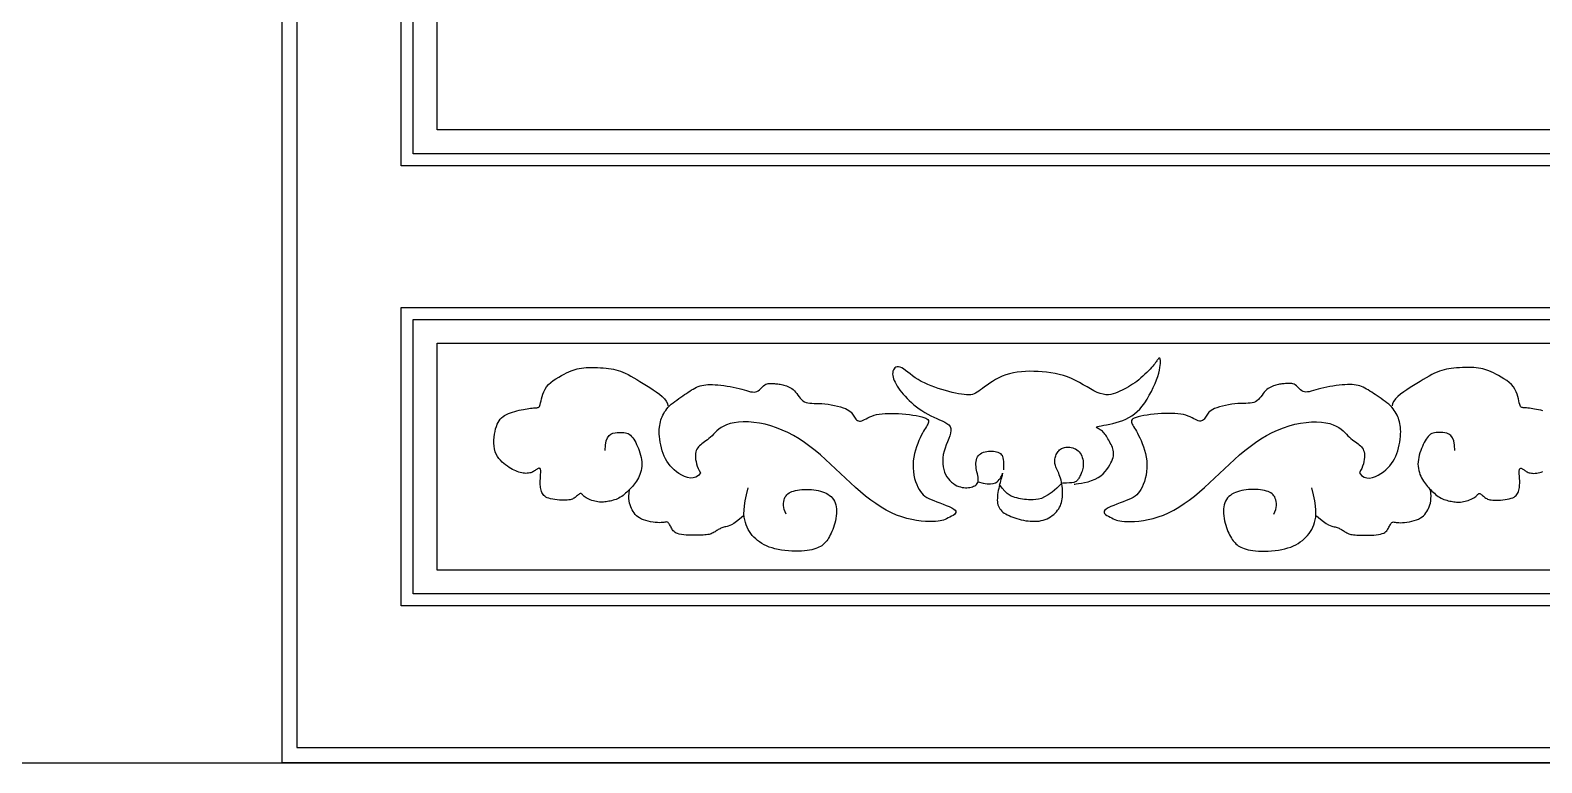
# Model space of a CAD drawing. Extents: x -66030 to 95157, y -13132 to 45879.
# Drawn here: x -29261.9 to -28872, y 31868.9 to 32057.9 of the extents above; entities that cross this region are included whole.
import ezdxf

# ---------------------------------------------------------------- set-up
doc = ezdxf.new("R2010")
doc.units = 0
doc.header["$LTSCALE"] = 100
doc.header["$MEASUREMENT"] = 0
for name, color, linetype in [('3', 11, 'CONTINUOUS'), ('4', 121, 'CONTINUOUS'), ('7', 105, 'CONTINUOUS')]:
    doc.layers.add(name, color=color, linetype=linetype)

msp = doc.modelspace()

# ---------------------------------------------------------------- linework, layer by layer
at = {"layer": '3', "color": 2}
msp.add_line((-66009.4, 31868.93), (90872.97, 31868.93), dxfattribs=at)
at = {"layer": '3'}
msp.add_lwpolyline([(-29193.18, 32696.5), (-29193.18, 31872.83), (-28815.88, 31872.83), (-28815.88, 32708.77)], dxfattribs=at)
for points in [[(-29163.15, 32026.06), (-29163.15, 32497.3), (-28845.91, 32497.3), (-28845.91, 32026.06)], [(-29163.15, 31912.48), (-29163.15, 31983.32), (-28845.91, 31983.32), (-28845.91, 31912.48)]]:
    msp.add_lwpolyline(points, close=True, dxfattribs=at)
at = {"layer": '4'}
msp.add_lwpolyline([(-29197.03, 32697.8), (-29197.03, 31868.98), (-28812.03, 31868.98), (-28812.03, 32707.59)], dxfattribs=at)
for points in [[(-29166.23, 32022.98), (-29166.23, 32500.38), (-28842.83, 32500.38), (-28842.83, 32022.98)], [(-29166.23, 31909.4), (-29166.23, 31986.4), (-28842.83, 31986.4), (-28842.83, 31909.4)]]:
    msp.add_lwpolyline(points, close=True, dxfattribs=at)
at = {"layer": '7'}
for points in [[(-29156.99, 32032.22), (-29156.99, 32491.14), (-28852.07, 32491.14), (-28852.07, 32032.22)], [(-29156.99, 31918.64), (-29156.99, 31977.16), (-28852.07, 31977.16), (-28852.07, 31918.64)]]:
    msp.add_lwpolyline(points, close=True, dxfattribs=at)
for points in [[(-29113.62, 31949.47), (-29113.54, 31950.9), (-29113.33, 31952), (-29113.01, 31952.81), (-29112.6, 31953.38), (-29112.12, 31953.74), (-29111.61, 31953.96), (-29111.08, 31954.08), (-29110.56, 31954.13), (-29110.08, 31954.17), (-29109.62, 31954.19), (-29109.19, 31954.19), (-29108.79, 31954.16), (-29108.41, 31954.1), (-29108.05, 31954), (-29107.72, 31953.86), (-29107.39, 31953.68), (-29107.09, 31953.44), (-29106.8, 31953.15), (-29106.51, 31952.81), (-29106.25, 31952.43), (-29105.99, 31952.02), (-29105.74, 31951.56), (-29105.5, 31951.08), (-29105.27, 31950.57), (-29105.05, 31950.03), (-29104.83, 31949.47), (-29104.64, 31948.9), (-29104.47, 31948.31), (-29104.33, 31947.73), (-29104.22, 31947.14), (-29104.15, 31946.55), (-29104.13, 31945.98), (-29104.15, 31945.42), (-29104.22, 31944.87), (-29104.33, 31944.34), (-29104.47, 31943.83), (-29104.65, 31943.34), (-29104.84, 31942.88), (-29105.06, 31942.43), (-29105.29, 31942.01), (-29105.53, 31941.62), (-29105.77, 31941.25), (-29106.03, 31940.9), (-29106.3, 31940.57), (-29106.57, 31940.25), (-29106.85, 31939.94), (-29107.14, 31939.64), (-29107.43, 31939.34), (-29107.74, 31939.04), (-29108.04, 31938.75), (-29108.36, 31938.46), (-29108.69, 31938.18), (-29109.02, 31937.92), (-29109.36, 31937.67), (-29109.71, 31937.44), (-29110.07, 31937.23), (-29110.44, 31937.06), (-29110.81, 31936.9), (-29111.19, 31936.77), (-29111.57, 31936.65), (-29111.95, 31936.56), (-29112.32, 31936.47), (-29112.69, 31936.4), (-29113.05, 31936.34), (-29113.4, 31936.29), (-29113.75, 31936.25), (-29114.09, 31936.21), (-29114.43, 31936.2), (-29114.77, 31936.19), (-29115.12, 31936.21), (-29115.48, 31936.25), (-29115.86, 31936.31), (-29116.25, 31936.39), (-29116.65, 31936.49), (-29117.06, 31936.62), (-29117.45, 31936.76), (-29117.83, 31936.92), (-29118.18, 31937.08), (-29118.5, 31937.26), (-29118.78, 31937.44), (-29119.02, 31937.63), (-29119.21, 31937.81), (-29119.37, 31937.98), (-29119.5, 31938.14), (-29119.62, 31938.26), (-29119.73, 31938.36), (-29119.84, 31938.42), (-29119.96, 31938.43), (-29120.1, 31938.39), (-29120.25, 31938.31), (-29120.42, 31938.19), (-29120.6, 31938.04), (-29120.79, 31937.88), (-29120.99, 31937.7), (-29121.19, 31937.53), (-29121.4, 31937.37), (-29121.62, 31937.22), (-29121.85, 31937.09), (-29122.09, 31936.98), (-29122.36, 31936.88), (-29122.66, 31936.81), (-29123.01, 31936.75), (-29123.39, 31936.71), (-29123.83, 31936.68), (-29124.33, 31936.68), (-29124.87, 31936.69), (-29125.44, 31936.72), (-29126.03, 31936.77), (-29126.61, 31936.85), (-29127.16, 31936.94), (-29127.69, 31937.05), (-29128.16, 31937.18), (-29128.57, 31937.33), (-29128.92, 31937.5), (-29129.21, 31937.7), (-29129.45, 31937.91), (-29129.65, 31938.15), (-29129.82, 31938.4), (-29129.95, 31938.67), (-29130.06, 31938.96), (-29130.15, 31939.27), (-29130.22, 31939.59), (-29130.28, 31939.93), (-29130.33, 31940.28), (-29130.35, 31940.65), (-29130.37, 31941.02), (-29130.37, 31941.41), (-29130.36, 31941.8), (-29130.34, 31942.21), (-29130.32, 31942.6), (-29130.29, 31943), (-29130.27, 31943.37), (-29130.25, 31943.72), (-29130.25, 31944.03), (-29130.26, 31944.31), (-29130.29, 31944.54), (-29130.34, 31944.71), (-29130.42, 31944.83), (-29130.52, 31944.9), (-29130.63, 31944.93), (-29130.76, 31944.92), (-29130.9, 31944.88), (-29131.04, 31944.81), (-29131.2, 31944.73), (-29131.36, 31944.62), (-29131.52, 31944.5), (-29131.7, 31944.37), (-29131.88, 31944.24), (-29132.08, 31944.11), (-29132.3, 31943.98), (-29132.53, 31943.87), (-29132.79, 31943.78), (-29133.08, 31943.7), (-29133.38, 31943.65), (-29133.7, 31943.62), (-29134.05, 31943.61), (-29134.4, 31943.63), (-29134.77, 31943.66), (-29135.14, 31943.73), (-29135.53, 31943.81), (-29135.91, 31943.93), (-29136.3, 31944.06), (-29136.7, 31944.23), (-29137.11, 31944.42), (-29137.52, 31944.63), (-29137.94, 31944.88), (-29138.38, 31945.15), (-29138.83, 31945.45), (-29139.29, 31945.77), (-29139.75, 31946.13), (-29140.21, 31946.53), (-29140.65, 31946.97), (-29141.05, 31947.45), (-29141.42, 31947.98), (-29141.73, 31948.56), (-29141.98, 31949.2), (-29142.16, 31949.9), (-29142.27, 31950.64), (-29142.31, 31951.41), (-29142.31, 31952.19), (-29142.25, 31952.96), (-29142.16, 31953.72), (-29142.03, 31954.45), (-29141.87, 31955.12), (-29141.68, 31955.72), (-29141.48, 31956.27), (-29141.24, 31956.76), (-29140.98, 31957.19), (-29140.68, 31957.58), (-29140.35, 31957.93), (-29139.97, 31958.25), (-29139.55, 31958.53), (-29139.09, 31958.79), (-29138.59, 31959.02), (-29138.06, 31959.23), (-29137.51, 31959.43), (-29136.94, 31959.6), (-29136.37, 31959.75), (-29135.81, 31959.89), (-29135.26, 31960.01), (-29134.73, 31960.12), (-29134.22, 31960.21), (-29133.74, 31960.29), (-29133.29, 31960.36), (-29132.87, 31960.41), (-29132.48, 31960.45), (-29132.12, 31960.48), (-29131.81, 31960.5), (-29131.53, 31960.51), (-29131.28, 31960.53), (-29131.07, 31960.56), (-29130.89, 31960.62), (-29130.73, 31960.72), (-29130.59, 31960.88), (-29130.47, 31961.1), (-29130.36, 31961.41), (-29130.27, 31961.81), (-29130.17, 31962.29), (-29130.05, 31962.84), (-29129.9, 31963.43), (-29129.71, 31964.05), (-29129.46, 31964.68), (-29129.14, 31965.31), (-29128.73, 31965.93), (-29128.23, 31966.51), (-29127.65, 31967.05), (-29127, 31967.56), (-29126.32, 31968.03), (-29125.61, 31968.46), (-29124.91, 31968.85), (-29124.22, 31969.21), (-29123.57, 31969.53), (-29122.97, 31969.81), (-29122.41, 31970.05), (-29121.88, 31970.26), (-29121.37, 31970.43), (-29120.85, 31970.58), (-29120.32, 31970.7), (-29119.76, 31970.79), (-29119.16, 31970.86), (-29118.51, 31970.9), (-29117.81, 31970.93), (-29117.08, 31970.94), (-29116.34, 31970.93), (-29115.58, 31970.9), (-29114.83, 31970.86), (-29114.1, 31970.81), (-29113.39, 31970.74), (-29112.73, 31970.67), (-29112.1, 31970.57), (-29111.49, 31970.46), (-29110.89, 31970.32), (-29110.3, 31970.15), (-29109.69, 31969.95), (-29109.07, 31969.7), (-29108.42, 31969.42), (-29107.73, 31969.08), (-29107.01, 31968.7), (-29106.25, 31968.27), (-29105.47, 31967.82), (-29104.66, 31967.33), (-29103.84, 31966.82), (-29102.99, 31966.28), (-29102.14, 31965.74), (-29101.28, 31965.18), (-29100.43, 31964.61), (-29099.64, 31964.03), (-29098.93, 31963.45), (-29098.33, 31962.86), (-29097.86, 31962.26), (-29097.56, 31961.67), (-29097.45, 31961.07)], [(-28992.64, 31940.84), (-28992.5, 31940.85), (-28992.11, 31940.89), (-28991.52, 31940.97), (-28990.77, 31941.08), (-28989.93, 31941.24), (-28989.02, 31941.46), (-28988.12, 31941.74), (-28987.25, 31942.09), (-28986.47, 31942.51), (-28985.78, 31942.99), (-28985.17, 31943.51), (-28984.63, 31944.07), (-28984.17, 31944.64), (-28983.77, 31945.21), (-28983.43, 31945.77), (-28983.15, 31946.3), (-28982.92, 31946.79), (-28982.74, 31947.25), (-28982.6, 31947.67), (-28982.51, 31948.07), (-28982.46, 31948.46), (-28982.45, 31948.83), (-28982.48, 31949.2), (-28982.55, 31949.56), (-28982.65, 31949.94), (-28982.78, 31950.31), (-28982.94, 31950.69), (-28983.11, 31951.07), (-28983.31, 31951.44), (-28983.51, 31951.81), (-28983.71, 31952.17), (-28983.91, 31952.52), (-28984.11, 31952.85), (-28984.3, 31953.17), (-28984.5, 31953.47), (-28984.7, 31953.76), (-28984.9, 31954.02), (-28985.12, 31954.26), (-28985.36, 31954.49), (-28985.62, 31954.68), (-28985.9, 31954.86), (-28986.18, 31955.01), (-28986.44, 31955.14), (-28986.65, 31955.26), (-28986.78, 31955.37), (-28986.83, 31955.47), (-28986.75, 31955.57), (-28986.53, 31955.67), (-28986.15, 31955.77), (-28985.63, 31955.88), (-28984.99, 31956), (-28984.26, 31956.14), (-28983.46, 31956.3), (-28982.62, 31956.49), (-28981.76, 31956.71), (-28980.91, 31956.96), (-28980.09, 31957.25), (-28979.29, 31957.59), (-28978.53, 31957.98), (-28977.79, 31958.43), (-28977.08, 31958.95), (-28976.39, 31959.54), (-28975.72, 31960.21), (-28975.07, 31960.98), (-28974.44, 31961.83), (-28973.83, 31962.76), (-28973.25, 31963.74), (-28972.72, 31964.75), (-28972.22, 31965.77), (-28971.78, 31966.77), (-28971.4, 31967.73), (-28971.08, 31968.64), (-28970.83, 31969.47), (-28970.64, 31970.21), (-28970.51, 31970.88), (-28970.43, 31971.46), (-28970.39, 31971.96), (-28970.38, 31972.39), (-28970.4, 31972.73), (-28970.43, 31973), (-28970.48, 31973.19), (-28970.54, 31973.31), (-28970.61, 31973.37), (-28970.69, 31973.37), (-28970.77, 31973.32), (-28970.87, 31973.23), (-28970.97, 31973.11), (-28971.08, 31972.96), (-28971.2, 31972.8), (-28971.33, 31972.61), (-28971.48, 31972.4), (-28971.65, 31972.17), (-28971.85, 31971.9), (-28972.08, 31971.61), (-28972.36, 31971.28), (-28972.67, 31970.92), (-28973.04, 31970.51), (-28973.45, 31970.08), (-28973.9, 31969.63), (-28974.37, 31969.16), (-28974.88, 31968.69), (-28975.4, 31968.23), (-28975.93, 31967.78), (-28976.47, 31967.35), (-28977.01, 31966.95), (-28977.55, 31966.58), (-28978.1, 31966.24), (-28978.64, 31965.92), (-28979.19, 31965.62), (-28979.73, 31965.34), (-28980.28, 31965.07), (-28980.84, 31964.81), (-28981.39, 31964.56), (-28981.96, 31964.33), (-28982.54, 31964.14), (-28983.15, 31963.99), (-28983.78, 31963.91), (-28984.44, 31963.91), (-28985.14, 31964), (-28985.89, 31964.2), (-28986.68, 31964.51), (-28987.52, 31964.92), (-28988.4, 31965.41), (-28989.32, 31965.94), (-28990.27, 31966.49), (-28991.25, 31967.05), (-28992.26, 31967.58), (-28993.29, 31968.07), (-28994.34, 31968.49), (-28995.4, 31968.85), (-28996.48, 31969.14), (-28997.56, 31969.38), (-28998.65, 31969.57), (-28999.75, 31969.71), (-29000.85, 31969.82), (-29001.95, 31969.89), (-29003.04, 31969.93), (-29004.13, 31969.94), (-29005.2, 31969.91), (-29006.26, 31969.84), (-29007.3, 31969.72), (-29008.31, 31969.54), (-29009.3, 31969.31), (-29010.26, 31969.02), (-29011.18, 31968.66), (-29012.06, 31968.25), (-29012.9, 31967.8), (-29013.69, 31967.33), (-29014.43, 31966.84), (-29015.11, 31966.37), (-29015.74, 31965.91), (-29016.3, 31965.49), (-29016.79, 31965.12), (-29017.24, 31964.79), (-29017.65, 31964.52), (-29018.05, 31964.29), (-29018.45, 31964.11), (-29018.86, 31963.98), (-29019.32, 31963.9), (-29019.83, 31963.86), (-29020.4, 31963.87), (-29021.04, 31963.92), (-29021.74, 31964.01), (-29022.49, 31964.14), (-29023.28, 31964.3), (-29024.11, 31964.5), (-29024.98, 31964.72), (-29025.86, 31964.96), (-29026.77, 31965.23), (-29027.68, 31965.52), (-29028.6, 31965.83), (-29029.5, 31966.17), (-29030.39, 31966.54), (-29031.26, 31966.93), (-29032.09, 31967.35), (-29032.89, 31967.81), (-29033.63, 31968.29), (-29034.33, 31968.78), (-29034.97, 31969.28), (-29035.58, 31969.74), (-29036.14, 31970.17), (-29036.65, 31970.54), (-29037.12, 31970.83), (-29037.56, 31971.03), (-29037.95, 31971.12), (-29038.3, 31971.1), (-29038.61, 31971), (-29038.88, 31970.82), (-29039.09, 31970.58), (-29039.26, 31970.28), (-29039.39, 31969.95), (-29039.45, 31969.59), (-29039.47, 31969.21), (-29039.44, 31968.82), (-29039.35, 31968.41), (-29039.22, 31967.99), (-29039.05, 31967.55), (-29038.83, 31967.1), (-29038.57, 31966.63), (-29038.28, 31966.14), (-29037.95, 31965.63), (-29037.58, 31965.11), (-29037.18, 31964.58), (-29036.74, 31964.04), (-29036.26, 31963.49), (-29035.74, 31962.94), (-29035.19, 31962.39), (-29034.6, 31961.85), (-29033.96, 31961.31), (-29033.3, 31960.79), (-29032.6, 31960.28), (-29031.89, 31959.79), (-29031.15, 31959.32), (-29030.39, 31958.88), (-29029.63, 31958.47), (-29028.86, 31958.1), (-29028.1, 31957.76), (-29027.35, 31957.44), (-29026.65, 31957.14), (-29026.01, 31956.83), (-29025.44, 31956.49), (-29024.99, 31956.12), (-29024.65, 31955.7), (-29024.46, 31955.21), (-29024.42, 31954.65), (-29024.52, 31954.01), (-29024.72, 31953.31), (-29024.99, 31952.57), (-29025.31, 31951.78), (-29025.63, 31950.97), (-29025.94, 31950.14), (-29026.2, 31949.3), (-29026.39, 31948.46), (-29026.51, 31947.63), (-29026.55, 31946.83), (-29026.52, 31946.04), (-29026.43, 31945.28), (-29026.27, 31944.57), (-29026.06, 31943.89), (-29025.79, 31943.27), (-29025.46, 31942.7), (-29025.09, 31942.18), (-29024.69, 31941.73), (-29024.25, 31941.32), (-29023.8, 31940.97), (-29023.34, 31940.67), (-29022.87, 31940.43), (-29022.41, 31940.23), (-29021.96, 31940.09), (-29021.53, 31939.98), (-29021.11, 31939.92), (-29020.7, 31939.9), (-29020.31, 31939.91), (-29019.93, 31939.94), (-29019.57, 31940), (-29019.22, 31940.08), (-29018.89, 31940.17), (-29018.57, 31940.28), (-29018.28, 31940.42), (-29018.02, 31940.57), (-29017.8, 31940.76), (-29017.62, 31940.98), (-29017.48, 31941.23), (-29017.4, 31941.52), (-29017.37, 31941.86), (-29017.38, 31942.23), (-29017.44, 31942.63), (-29017.52, 31943.05), (-29017.61, 31943.5), (-29017.71, 31943.96), (-29017.81, 31944.43), (-29017.89, 31944.9), (-29017.95, 31945.36), (-29017.98, 31945.82), (-29017.98, 31946.27), (-29017.94, 31946.7), (-29017.86, 31947.11), (-29017.74, 31947.49), (-29017.57, 31947.84), (-29017.36, 31948.16), (-29017.09, 31948.44), (-29016.78, 31948.68), (-29016.42, 31948.88), (-29016.04, 31949.05), (-29015.63, 31949.18), (-29015.2, 31949.28), (-29014.76, 31949.34), (-29014.32, 31949.37), (-29013.88, 31949.37), (-29013.45, 31949.34), (-29013.04, 31949.27), (-29012.65, 31949.18), (-29012.29, 31949.05), (-29011.96, 31948.9), (-29011.68, 31948.71), (-29011.44, 31948.5), (-29011.25, 31948.26), (-29011.11, 31947.97), (-29011.01, 31947.62), (-29010.94, 31947.2), (-29010.9, 31946.69), (-29010.88, 31946.08), (-29010.87, 31945.35), (-29010.87, 31944.48)], [(-28871.69, 31959.75), (-28872.26, 31959.89), (-28872.81, 31960.01), (-28873.34, 31960.12), (-28873.84, 31960.21), (-28874.32, 31960.29), (-28874.78, 31960.36), (-28875.2, 31960.41), (-28875.59, 31960.45), (-28875.94, 31960.48), (-28876.26, 31960.5), (-28876.54, 31960.51), (-28876.79, 31960.53), (-28877, 31960.56), (-28877.18, 31960.62), (-28877.34, 31960.72), (-28877.48, 31960.88), (-28877.6, 31961.1), (-28877.7, 31961.41), (-28877.8, 31961.81), (-28877.9, 31962.29), (-28878.02, 31962.84), (-28878.16, 31963.43), (-28878.36, 31964.05), (-28878.61, 31964.68), (-28878.93, 31965.31), (-28879.34, 31965.93), (-28879.84, 31966.51), (-28880.42, 31967.05), (-28881.06, 31967.56), (-28881.75, 31968.03), (-28882.45, 31968.46), (-28883.16, 31968.85), (-28883.85, 31969.21), (-28884.5, 31969.53), (-28885.1, 31969.81), (-28885.66, 31970.05), (-28886.19, 31970.26), (-28886.7, 31970.43), (-28887.22, 31970.58), (-28887.75, 31970.7), (-28888.3, 31970.79), (-28888.9, 31970.86), (-28889.56, 31970.9), (-28890.25, 31970.93), (-28890.98, 31970.94), (-28891.73, 31970.93), (-28892.49, 31970.9), (-28893.24, 31970.86), (-28893.97, 31970.81), (-28894.67, 31970.74), (-28895.34, 31970.67), (-28895.97, 31970.57), (-28896.58, 31970.46), (-28897.17, 31970.32), (-28897.77, 31970.15), (-28898.37, 31969.95), (-28899, 31969.7), (-28899.65, 31969.42), (-28900.34, 31969.08), (-28901.06, 31968.7), (-28901.81, 31968.27), (-28902.6, 31967.82), (-28903.4, 31967.33), (-28904.23, 31966.82), (-28905.07, 31966.28), (-28905.93, 31965.74), (-28906.79, 31965.18), (-28907.63, 31964.61), (-28908.42, 31964.03), (-28909.14, 31963.45), (-28909.74, 31962.86), (-28910.21, 31962.26), (-28910.51, 31961.67), (-28910.62, 31961.07)], [(-29089.02, 31943.78), (-29089.58, 31943.07), (-29090.21, 31942.62), (-29090.9, 31942.41), (-29091.64, 31942.39), (-29092.39, 31942.53), (-29093.14, 31942.8), (-29093.88, 31943.16), (-29094.58, 31943.59), (-29095.23, 31944.04), (-29095.83, 31944.52), (-29096.37, 31945.03), (-29096.87, 31945.56), (-29097.31, 31946.13), (-29097.72, 31946.73), (-29098.08, 31947.36), (-29098.4, 31948.02), (-29098.68, 31948.72), (-29098.92, 31949.45), (-29099.12, 31950.19), (-29099.29, 31950.93), (-29099.43, 31951.67), (-29099.53, 31952.39), (-29099.61, 31953.09), (-29099.65, 31953.75), (-29099.66, 31954.37), (-29099.65, 31954.95), (-29099.61, 31955.49), (-29099.55, 31955.99), (-29099.46, 31956.48), (-29099.36, 31956.94), (-29099.23, 31957.38), (-29099.08, 31957.81), (-29098.91, 31958.23), (-29098.73, 31958.65), (-29098.52, 31959.06), (-29098.28, 31959.46), (-29098.01, 31959.86), (-29097.71, 31960.26), (-29097.37, 31960.65), (-29096.99, 31961.03), (-29096.57, 31961.42), (-29096.12, 31961.79), (-29095.64, 31962.17), (-29095.14, 31962.53), (-29094.63, 31962.89), (-29094.12, 31963.24), (-29093.61, 31963.58), (-29093.12, 31963.92), (-29092.65, 31964.24), (-29092.19, 31964.55), (-29091.75, 31964.84), (-29091.31, 31965.12), (-29090.88, 31965.37), (-29090.46, 31965.61), (-29090.03, 31965.82), (-29089.59, 31966), (-29089.14, 31966.16), (-29088.68, 31966.29), (-29088.19, 31966.39), (-29087.68, 31966.46), (-29087.14, 31966.51), (-29086.56, 31966.53), (-29085.93, 31966.52), (-29085.26, 31966.49), (-29084.54, 31966.44), (-29083.78, 31966.36), (-29082.99, 31966.26), (-29082.18, 31966.14), (-29081.37, 31966.01), (-29080.58, 31965.85), (-29079.81, 31965.69), (-29079.07, 31965.51), (-29078.39, 31965.32), (-29077.75, 31965.13), (-29077.15, 31964.96), (-29076.61, 31964.8), (-29076.1, 31964.68), (-29075.63, 31964.61), (-29075.21, 31964.59), (-29074.82, 31964.64), (-29074.47, 31964.76), (-29074.14, 31964.94), (-29073.84, 31965.17), (-29073.56, 31965.43), (-29073.29, 31965.7), (-29073.02, 31965.96), (-29072.75, 31966.21), (-29072.47, 31966.42), (-29072.18, 31966.58), (-29071.87, 31966.69), (-29071.56, 31966.76), (-29071.24, 31966.8), (-29070.92, 31966.82), (-29070.6, 31966.81), (-29070.28, 31966.79), (-29069.96, 31966.76), (-29069.65, 31966.73), (-29069.35, 31966.7), (-29069.04, 31966.67), (-29068.74, 31966.63), (-29068.44, 31966.58), (-29068.13, 31966.53), (-29067.82, 31966.46), (-29067.49, 31966.38), (-29067.16, 31966.29), (-29066.82, 31966.18), (-29066.48, 31966.04), (-29066.13, 31965.88), (-29065.79, 31965.69), (-29065.45, 31965.47), (-29065.12, 31965.21), (-29064.8, 31964.9), (-29064.49, 31964.55), (-29064.19, 31964.18), (-29063.89, 31963.78), (-29063.59, 31963.38), (-29063.28, 31963), (-29062.95, 31962.65), (-29062.6, 31962.34), (-29062.22, 31962.1), (-29061.8, 31961.92), (-29061.35, 31961.8), (-29060.85, 31961.73), (-29060.31, 31961.69), (-29059.73, 31961.67), (-29059.1, 31961.66), (-29058.43, 31961.64), (-29057.7, 31961.6), (-29056.92, 31961.53), (-29056.11, 31961.42), (-29055.28, 31961.29), (-29054.47, 31961.13), (-29053.68, 31960.95), (-29052.93, 31960.75), (-29052.25, 31960.54), (-29051.66, 31960.31), (-29051.17, 31960.08), (-29050.77, 31959.84), (-29050.45, 31959.6), (-29050.2, 31959.36), (-29049.99, 31959.1), (-29049.81, 31958.85), (-29049.65, 31958.6), (-29049.5, 31958.34), (-29049.34, 31958.09), (-29049.16, 31957.84), (-29048.97, 31957.61), (-29048.77, 31957.42), (-29048.54, 31957.26), (-29048.3, 31957.14), (-29048.04, 31957.08), (-29047.75, 31957.09), (-29047.44, 31957.17), (-29047.1, 31957.3), (-29046.73, 31957.49), (-29046.32, 31957.71), (-29045.87, 31957.94), (-29045.38, 31958.18), (-29044.85, 31958.4), (-29044.26, 31958.61), (-29043.62, 31958.77), (-29042.93, 31958.9), (-29042.2, 31958.99), (-29041.42, 31959.06), (-29040.61, 31959.09), (-29039.75, 31959.09), (-29038.87, 31959.07), (-29037.96, 31959.02), (-29037.02, 31958.96), (-29036.08, 31958.87), (-29035.15, 31958.76), (-29034.26, 31958.64), (-29033.42, 31958.51), (-29032.64, 31958.36), (-29031.96, 31958.2), (-29031.39, 31958.04), (-29030.94, 31957.86), (-29030.6, 31957.68), (-29030.38, 31957.49), (-29030.24, 31957.28), (-29030.19, 31957.06), (-29030.2, 31956.82), (-29030.28, 31956.57), (-29030.4, 31956.29), (-29030.56, 31956), (-29030.75, 31955.67), (-29030.97, 31955.31), (-29031.22, 31954.91), (-29031.48, 31954.46), (-29031.77, 31953.96), (-29032.07, 31953.4), (-29032.38, 31952.77), (-29032.69, 31952.06), (-29033, 31951.29), (-29033.3, 31950.47), (-29033.57, 31949.6), (-29033.81, 31948.7), (-29034, 31947.78), (-29034.13, 31946.84), (-29034.2, 31945.9), (-29034.19, 31944.97), (-29034.11, 31944.05), (-29033.97, 31943.16), (-29033.78, 31942.31), (-29033.54, 31941.5), (-29033.26, 31940.75), (-29032.96, 31940.06), (-29032.64, 31939.45), (-29032.31, 31938.93), (-29031.95, 31938.47), (-29031.57, 31938.07), (-29031.14, 31937.73), (-29030.67, 31937.42), (-29030.13, 31937.13), (-29029.53, 31936.85), (-29028.85, 31936.57), (-29028.09, 31936.28), (-29027.27, 31935.98), (-29026.44, 31935.67), (-29025.63, 31935.35), (-29024.88, 31935.04), (-29024.22, 31934.72), (-29023.69, 31934.41), (-29023.32, 31934.11), (-29023.15, 31933.81), (-29023.14, 31933.53), (-29023.29, 31933.26), (-29023.54, 31933), (-29023.88, 31932.75), (-29024.28, 31932.52), (-29024.71, 31932.3), (-29025.13, 31932.1), (-29025.53, 31931.9), (-29025.92, 31931.73), (-29026.31, 31931.57), (-29026.74, 31931.44), (-29027.22, 31931.32), (-29027.76, 31931.24), (-29028.4, 31931.18), (-29029.15, 31931.15), (-29030.02, 31931.15), (-29031.01, 31931.2), (-29032.1, 31931.29), (-29033.27, 31931.45), (-29034.51, 31931.67), (-29035.8, 31931.97), (-29037.12, 31932.37), (-29038.45, 31932.85), (-29039.79, 31933.45), (-29041.13, 31934.14), (-29042.46, 31934.92), (-29043.79, 31935.79), (-29045.11, 31936.73), (-29046.43, 31937.74), (-29047.74, 31938.82), (-29049.04, 31939.95), (-29050.33, 31941.12), (-29051.62, 31942.33), (-29052.9, 31943.55), (-29054.19, 31944.78), (-29055.48, 31946.01), (-29056.78, 31947.21), (-29058.1, 31948.38), (-29059.45, 31949.5), (-29060.81, 31950.57), (-29062.2, 31951.57), (-29063.6, 31952.49), (-29065.03, 31953.34), (-29066.47, 31954.11), (-29067.93, 31954.79), (-29069.4, 31955.38), (-29070.87, 31955.88), (-29072.35, 31956.27), (-29073.82, 31956.56), (-29075.26, 31956.75), (-29076.66, 31956.86), (-29077.98, 31956.87), (-29079.23, 31956.81), (-29080.37, 31956.66), (-29081.39, 31956.44), (-29082.28, 31956.16), (-29083.04, 31955.81), (-29083.7, 31955.42), (-29084.28, 31955), (-29084.78, 31954.56), (-29085.24, 31954.12), (-29085.66, 31953.7), (-29086.06, 31953.3), (-29086.46, 31952.93), (-29086.85, 31952.6), (-29087.24, 31952.29), (-29087.62, 31952.01), (-29087.99, 31951.74), (-29088.34, 31951.49), (-29088.67, 31951.24), (-29088.98, 31950.98), (-29089.27, 31950.72), (-29089.53, 31950.45), (-29089.75, 31950.16), (-29089.95, 31949.85), (-29090.11, 31949.5), (-29090.23, 31949.13), (-29090.31, 31948.71), (-29090.35, 31948.25), (-29090.34, 31947.75), (-29090.28, 31947.2), (-29090.18, 31946.63), (-29090.04, 31946.04), (-29089.85, 31945.45), (-29089.62, 31944.87), (-29089.34, 31944.31), (-29089.02, 31943.78)], [(-28919.05, 31943.78), (-28918.49, 31943.07), (-28917.86, 31942.62), (-28917.16, 31942.41), (-28916.43, 31942.39), (-28915.68, 31942.53), (-28914.92, 31942.8), (-28914.19, 31943.16), (-28913.49, 31943.59), (-28912.84, 31944.04), (-28912.24, 31944.52), (-28911.7, 31945.03), (-28911.2, 31945.56), (-28910.75, 31946.13), (-28910.35, 31946.73), (-28909.99, 31947.36), (-28909.67, 31948.02), (-28909.39, 31948.72), (-28909.15, 31949.45), (-28908.94, 31950.19), (-28908.77, 31950.93), (-28908.64, 31951.67), (-28908.53, 31952.39), (-28908.46, 31953.09), (-28908.42, 31953.75), (-28908.4, 31954.37), (-28908.42, 31954.95), (-28908.45, 31955.49), (-28908.52, 31955.99), (-28908.6, 31956.48), (-28908.71, 31956.94), (-28908.84, 31957.38), (-28908.99, 31957.81), (-28909.15, 31958.23), (-28909.34, 31958.65), (-28909.55, 31959.06), (-28909.79, 31959.46), (-28910.06, 31959.86), (-28910.36, 31960.26), (-28910.7, 31960.65), (-28911.07, 31961.03), (-28911.49, 31961.42), (-28911.95, 31961.79), (-28912.43, 31962.17), (-28912.93, 31962.53), (-28913.43, 31962.89), (-28913.95, 31963.24), (-28914.45, 31963.58), (-28914.95, 31963.92), (-28915.42, 31964.24), (-28915.88, 31964.55), (-28916.32, 31964.84), (-28916.76, 31965.12), (-28917.18, 31965.37), (-28917.61, 31965.61), (-28918.04, 31965.82), (-28918.48, 31966), (-28918.93, 31966.16), (-28919.39, 31966.29), (-28919.87, 31966.39), (-28920.39, 31966.46), (-28920.93, 31966.51), (-28921.51, 31966.53), (-28922.13, 31966.52), (-28922.81, 31966.49), (-28923.53, 31966.44), (-28924.29, 31966.36), (-28925.08, 31966.26), (-28925.89, 31966.14), (-28926.69, 31966.01), (-28927.49, 31965.85), (-28928.26, 31965.69), (-28928.99, 31965.51), (-28929.68, 31965.32), (-28930.32, 31965.13), (-28930.91, 31964.96), (-28931.46, 31964.8), (-28931.97, 31964.68), (-28932.43, 31964.61), (-28932.86, 31964.59), (-28933.25, 31964.64), (-28933.6, 31964.76), (-28933.92, 31964.94), (-28934.22, 31965.17), (-28934.51, 31965.43), (-28934.78, 31965.7), (-28935.05, 31965.96), (-28935.32, 31966.21), (-28935.6, 31966.42), (-28935.89, 31966.58), (-28936.19, 31966.69), (-28936.51, 31966.76), (-28936.82, 31966.8), (-28937.15, 31966.82), (-28937.47, 31966.81), (-28937.79, 31966.79), (-28938.11, 31966.76), (-28938.42, 31966.73), (-28938.72, 31966.7), (-28939.02, 31966.67), (-28939.33, 31966.63), (-28939.63, 31966.58), (-28939.94, 31966.53), (-28940.25, 31966.46), (-28940.57, 31966.38), (-28940.91, 31966.29), (-28941.25, 31966.18), (-28941.59, 31966.04), (-28941.94, 31965.88), (-28942.28, 31965.69), (-28942.62, 31965.47), (-28942.95, 31965.21), (-28943.27, 31964.9), (-28943.58, 31964.55), (-28943.87, 31964.18), (-28944.17, 31963.78), (-28944.47, 31963.38), (-28944.79, 31963), (-28945.12, 31962.65), (-28945.47, 31962.34), (-28945.85, 31962.1), (-28946.27, 31961.92), (-28946.72, 31961.8), (-28947.22, 31961.73), (-28947.75, 31961.69), (-28948.33, 31961.67), (-28948.96, 31961.66), (-28949.64, 31961.64), (-28950.37, 31961.6), (-28951.15, 31961.53), (-28951.96, 31961.42), (-28952.78, 31961.29), (-28953.6, 31961.13), (-28954.39, 31960.95), (-28955.14, 31960.75), (-28955.81, 31960.54), (-28956.4, 31960.31), (-28956.89, 31960.08), (-28957.29, 31959.84), (-28957.61, 31959.6), (-28957.87, 31959.36), (-28958.08, 31959.1), (-28958.26, 31958.85), (-28958.41, 31958.6), (-28958.57, 31958.34), (-28958.73, 31958.09), (-28958.91, 31957.84), (-28959.09, 31957.61), (-28959.3, 31957.42), (-28959.52, 31957.26), (-28959.76, 31957.14), (-28960.03, 31957.08), (-28960.31, 31957.09), (-28960.63, 31957.17), (-28960.97, 31957.3), (-28961.34, 31957.49), (-28961.75, 31957.71), (-28962.2, 31957.94), (-28962.69, 31958.18), (-28963.22, 31958.4), (-28963.81, 31958.61), (-28964.45, 31958.77), (-28965.13, 31958.9), (-28965.87, 31958.99), (-28966.65, 31959.06), (-28967.46, 31959.09), (-28968.31, 31959.09), (-28969.2, 31959.07), (-28970.11, 31959.02), (-28971.04, 31958.96), (-28971.98, 31958.87), (-28972.91, 31958.76), (-28973.81, 31958.64), (-28974.65, 31958.51), (-28975.42, 31958.36), (-28976.1, 31958.2), (-28976.68, 31958.04), (-28977.13, 31957.86), (-28977.46, 31957.68), (-28977.69, 31957.49), (-28977.83, 31957.28), (-28977.88, 31957.06), (-28977.86, 31956.82), (-28977.79, 31956.57), (-28977.66, 31956.29), (-28977.51, 31956), (-28977.31, 31955.67), (-28977.09, 31955.31), (-28976.85, 31954.91), (-28976.58, 31954.46), (-28976.3, 31953.96), (-28976, 31953.4), (-28975.69, 31952.77), (-28975.38, 31952.06), (-28975.06, 31951.29), (-28974.77, 31950.47), (-28974.49, 31949.6), (-28974.26, 31948.7), (-28974.07, 31947.78), (-28973.93, 31946.84), (-28973.87, 31945.9), (-28973.88, 31944.97), (-28973.96, 31944.05), (-28974.1, 31943.16), (-28974.29, 31942.31), (-28974.53, 31941.5), (-28974.8, 31940.75), (-28975.1, 31940.06), (-28975.42, 31939.45), (-28975.76, 31938.93), (-28976.11, 31938.47), (-28976.5, 31938.07), (-28976.92, 31937.73), (-28977.4, 31937.42), (-28977.93, 31937.13), (-28978.54, 31936.85), (-28979.22, 31936.57), (-28979.98, 31936.28), (-28980.79, 31935.98), (-28981.63, 31935.67), (-28982.44, 31935.35), (-28983.19, 31935.04), (-28983.85, 31934.72), (-28984.38, 31934.41), (-28984.75, 31934.11), (-28984.92, 31933.81), (-28984.92, 31933.53), (-28984.78, 31933.26), (-28984.52, 31933), (-28984.18, 31932.75), (-28983.78, 31932.52), (-28983.36, 31932.3), (-28982.94, 31932.1), (-28982.54, 31931.9), (-28982.15, 31931.73), (-28981.75, 31931.57), (-28981.33, 31931.44), (-28980.85, 31931.32), (-28980.3, 31931.24), (-28979.67, 31931.18), (-28978.92, 31931.15), (-28978.04, 31931.15), (-28977.05, 31931.2), (-28975.96, 31931.29), (-28974.79, 31931.45), (-28973.56, 31931.67), (-28972.27, 31931.97), (-28970.95, 31932.37), (-28969.62, 31932.85), (-28968.28, 31933.45), (-28966.94, 31934.14), (-28965.61, 31934.92), (-28964.28, 31935.79), (-28962.95, 31936.73), (-28961.63, 31937.74), (-28960.32, 31938.82), (-28959.02, 31939.95), (-28957.73, 31941.12), (-28956.45, 31942.33), (-28955.17, 31943.55), (-28953.88, 31944.78), (-28952.59, 31946.01), (-28951.28, 31947.21), (-28949.96, 31948.38), (-28948.62, 31949.5), (-28947.26, 31950.57), (-28945.87, 31951.57), (-28944.46, 31952.49), (-28943.04, 31953.34), (-28941.59, 31954.11), (-28940.14, 31954.79), (-28938.67, 31955.38), (-28937.19, 31955.88), (-28935.71, 31956.27), (-28934.24, 31956.56), (-28932.8, 31956.75), (-28931.41, 31956.86), (-28930.08, 31956.87), (-28928.84, 31956.81), (-28927.7, 31956.66), (-28926.68, 31956.44), (-28925.79, 31956.16), (-28925.02, 31955.81), (-28924.36, 31955.42), (-28923.79, 31955), (-28923.28, 31954.56), (-28922.83, 31954.12), (-28922.41, 31953.7), (-28922.01, 31953.3), (-28921.61, 31952.93), (-28921.22, 31952.6), (-28920.83, 31952.29), (-28920.45, 31952.01), (-28920.08, 31951.74), (-28919.73, 31951.49), (-28919.4, 31951.24), (-28919.09, 31950.98), (-28918.8, 31950.72), (-28918.54, 31950.45), (-28918.31, 31950.16), (-28918.12, 31949.85), (-28917.96, 31949.5), (-28917.84, 31949.13), (-28917.76, 31948.71), (-28917.72, 31948.25), (-28917.73, 31947.75), (-28917.78, 31947.2), (-28917.88, 31946.63), (-28918.03, 31946.04), (-28918.22, 31945.45), (-28918.45, 31944.87), (-28918.73, 31944.31), (-28919.05, 31943.78)], [(-28894.45, 31949.47), (-28894.52, 31950.9), (-28894.73, 31952), (-28895.06, 31952.81), (-28895.47, 31953.38), (-28895.94, 31953.74), (-28896.46, 31953.96), (-28896.98, 31954.08), (-28897.5, 31954.13), (-28897.99, 31954.17), (-28898.45, 31954.19), (-28898.88, 31954.19), (-28899.28, 31954.16), (-28899.66, 31954.1), (-28900.01, 31954), (-28900.35, 31953.86), (-28900.67, 31953.68), (-28900.98, 31953.44), (-28901.27, 31953.15), (-28901.55, 31952.81), (-28901.82, 31952.43), (-28902.08, 31952.02), (-28902.33, 31951.56), (-28902.57, 31951.08), (-28902.8, 31950.57), (-28903.02, 31950.03), (-28903.23, 31949.47), (-28903.43, 31948.9), (-28903.6, 31948.31), (-28903.74, 31947.73), (-28903.84, 31947.14), (-28903.91, 31946.55), (-28903.94, 31945.98), (-28903.91, 31945.42), (-28903.84, 31944.87), (-28903.74, 31944.34), (-28903.59, 31943.83), (-28903.42, 31943.34), (-28903.22, 31942.88), (-28903.01, 31942.43), (-28902.78, 31942.01), (-28902.54, 31941.62), (-28902.29, 31941.25), (-28902.04, 31940.9), (-28901.77, 31940.57), (-28901.5, 31940.25), (-28901.22, 31939.94), (-28900.93, 31939.64), (-28900.63, 31939.34), (-28900.33, 31939.04), (-28900.02, 31938.75), (-28899.7, 31938.46), (-28899.38, 31938.18), (-28899.05, 31937.92), (-28898.7, 31937.67), (-28898.35, 31937.44), (-28898, 31937.23), (-28897.63, 31937.06), (-28897.26, 31936.9), (-28896.88, 31936.77), (-28896.5, 31936.65), (-28896.12, 31936.56), (-28895.75, 31936.47), (-28895.38, 31936.4), (-28895.02, 31936.34), (-28894.66, 31936.29), (-28894.32, 31936.25), (-28893.98, 31936.21), (-28893.64, 31936.2), (-28893.3, 31936.19), (-28892.94, 31936.21), (-28892.58, 31936.25), (-28892.21, 31936.31), (-28891.81, 31936.39), (-28891.41, 31936.49), (-28891.01, 31936.62), (-28890.62, 31936.76), (-28890.24, 31936.92), (-28889.88, 31937.08), (-28889.56, 31937.26), (-28889.28, 31937.44), (-28889.05, 31937.63), (-28888.86, 31937.81), (-28888.7, 31937.98), (-28888.57, 31938.14), (-28888.45, 31938.26), (-28888.34, 31938.36), (-28888.23, 31938.42), (-28888.11, 31938.43), (-28887.97, 31938.39), (-28887.82, 31938.31), (-28887.65, 31938.19), (-28887.47, 31938.04), (-28887.28, 31937.88), (-28887.08, 31937.7), (-28886.87, 31937.53), (-28886.66, 31937.37), (-28886.45, 31937.22), (-28886.22, 31937.09), (-28885.97, 31936.98), (-28885.7, 31936.88), (-28885.4, 31936.81), (-28885.06, 31936.75), (-28884.67, 31936.71), (-28884.23, 31936.68), (-28883.74, 31936.68), (-28883.19, 31936.69), (-28882.62, 31936.72), (-28882.04, 31936.77), (-28881.46, 31936.85), (-28880.9, 31936.94), (-28880.38, 31937.05), (-28879.91, 31937.18), (-28879.5, 31937.33), (-28879.15, 31937.5), (-28878.86, 31937.7), (-28878.61, 31937.91), (-28878.41, 31938.15), (-28878.25, 31938.4), (-28878.12, 31938.67), (-28878.01, 31938.96), (-28877.92, 31939.27), (-28877.84, 31939.59), (-28877.78, 31939.93), (-28877.74, 31940.28), (-28877.71, 31940.65), (-28877.7, 31941.02), (-28877.69, 31941.41), (-28877.7, 31941.8), (-28877.72, 31942.21), (-28877.75, 31942.6), (-28877.77, 31943), (-28877.8, 31943.37), (-28877.82, 31943.72), (-28877.82, 31944.03), (-28877.81, 31944.31), (-28877.78, 31944.54), (-28877.72, 31944.71), (-28877.65, 31944.83), (-28877.55, 31944.9), (-28877.44, 31944.93), (-28877.31, 31944.92), (-28877.17, 31944.88), (-28877.02, 31944.81), (-28876.87, 31944.73), (-28876.71, 31944.62), (-28876.54, 31944.5), (-28876.37, 31944.37), (-28876.18, 31944.24), (-28875.99, 31944.11), (-28875.77, 31943.98), (-28875.53, 31943.87), (-28875.27, 31943.78), (-28874.99, 31943.7), (-28874.69, 31943.65), (-28874.36, 31943.62), (-28874.02, 31943.61), (-28873.67, 31943.63), (-28873.3, 31943.66), (-28872.92, 31943.73), (-28872.54, 31943.81), (-28872.15, 31943.93), (-28871.76, 31944.06)], [(-29017.44, 31941.38), (-29016.13, 31941.08), (-29015.05, 31940.94), (-29014.18, 31940.92), (-29013.49, 31941.01), (-29012.95, 31941.18), (-29012.53, 31941.42), (-29012.21, 31941.69), (-29011.95, 31942), (-29011.73, 31942.3), (-29011.55, 31942.6), (-29011.4, 31942.88), (-29011.29, 31943.13), (-29011.2, 31943.34), (-29011.14, 31943.5), (-29011.11, 31943.61), (-29011.09, 31943.65), (-29011.11, 31943.61), (-29011.14, 31943.5), (-29011.18, 31943.32), (-29011.25, 31943.08), (-29011.32, 31942.79), (-29011.42, 31942.45), (-29011.52, 31942.06), (-29011.63, 31941.64), (-29011.74, 31941.18), (-29011.86, 31940.7), (-29011.98, 31940.2), (-29012.1, 31939.69), (-29012.2, 31939.17), (-29012.29, 31938.65), (-29012.37, 31938.15), (-29012.42, 31937.65), (-29012.45, 31937.18), (-29012.46, 31936.73), (-29012.43, 31936.3), (-29012.38, 31935.89), (-29012.29, 31935.5), (-29012.17, 31935.14), (-29012.01, 31934.79), (-29011.82, 31934.47), (-29011.58, 31934.17), (-29011.31, 31933.88), (-29011.01, 31933.62), (-29010.66, 31933.37), (-29010.29, 31933.13), (-29009.88, 31932.91), (-29009.44, 31932.7), (-29008.97, 31932.5), (-29008.47, 31932.3), (-29007.95, 31932.11), (-29007.41, 31931.94), (-29006.85, 31931.78), (-29006.28, 31931.64), (-29005.7, 31931.51), (-29005.11, 31931.4), (-29004.53, 31931.32), (-29003.95, 31931.26), (-29003.37, 31931.23), (-29002.8, 31931.23), (-29002.24, 31931.25), (-29001.69, 31931.31), (-29001.15, 31931.41), (-29000.63, 31931.53), (-29000.12, 31931.7), (-28999.63, 31931.9), (-28999.16, 31932.14), (-28998.72, 31932.41), (-28998.3, 31932.71), (-28997.9, 31933.03), (-28997.53, 31933.37), (-28997.2, 31933.72), (-28996.9, 31934.09), (-28996.63, 31934.46), (-28996.4, 31934.85), (-28996.2, 31935.24), (-28996.03, 31935.65), (-28995.89, 31936.08), (-28995.78, 31936.53), (-28995.7, 31937), (-28995.64, 31937.5), (-28995.61, 31938.03), (-28995.61, 31938.57), (-28995.62, 31939.13), (-28995.66, 31939.7), (-28995.72, 31940.26), (-28995.8, 31940.81), (-28995.9, 31941.35), (-28996.02, 31941.86), (-28996.16, 31942.35), (-28996.31, 31942.8), (-28996.47, 31943.22), (-28996.63, 31943.62), (-28996.79, 31944), (-28996.95, 31944.35), (-28997.1, 31944.69), (-28997.24, 31945.01), (-28997.36, 31945.32), (-28997.46, 31945.61), (-28997.54, 31945.9), (-28997.6, 31946.18), (-28997.64, 31946.45), (-28997.65, 31946.73), (-28997.65, 31947.01), (-28997.62, 31947.29), (-28997.56, 31947.57), (-28997.48, 31947.86), (-28997.38, 31948.15), (-28997.26, 31948.44), (-28997.12, 31948.71), (-28996.96, 31948.98), (-28996.78, 31949.22), (-28996.59, 31949.45), (-28996.39, 31949.65), (-28996.16, 31949.83), (-28995.93, 31949.98), (-28995.67, 31950.1), (-28995.4, 31950.2), (-28995.11, 31950.28), (-28994.8, 31950.33), (-28994.47, 31950.36), (-28994.11, 31950.36), (-28993.75, 31950.33), (-28993.38, 31950.28), (-28993, 31950.19), (-28992.63, 31950.06), (-28992.27, 31949.9), (-28991.93, 31949.7), (-28991.62, 31949.45), (-28991.34, 31949.16), (-28991.09, 31948.83), (-28990.87, 31948.46), (-28990.68, 31948.07), (-28990.53, 31947.67), (-28990.42, 31947.25), (-28990.34, 31946.83), (-28990.29, 31946.41), (-28990.28, 31946.01), (-28990.3, 31945.61), (-28990.34, 31945.23), (-28990.41, 31944.86), (-28990.5, 31944.51), (-28990.6, 31944.18), (-28990.71, 31943.86), (-28990.82, 31943.57), (-28990.94, 31943.3), (-28991.05, 31943.04), (-28991.17, 31942.81), (-28991.29, 31942.59), (-28991.41, 31942.38), (-28991.54, 31942.19), (-28991.67, 31942.01), (-28991.81, 31941.84), (-28991.96, 31941.69), (-28992.15, 31941.54), (-28992.4, 31941.41), (-28992.74, 31941.29), (-28993.2, 31941.2), (-28993.82, 31941.13), (-28994.61, 31941.08), (-28995.61, 31941.07)], [(-29077.97, 31932.63), (-29078.95, 31931.8), (-29079.77, 31931.16), (-29080.45, 31930.69), (-29081.01, 31930.36), (-29081.48, 31930.14), (-29081.86, 31929.99), (-29082.19, 31929.91), (-29082.49, 31929.84), (-29082.77, 31929.77), (-29083.03, 31929.7), (-29083.29, 31929.62), (-29083.53, 31929.53), (-29083.76, 31929.44), (-29083.99, 31929.33), (-29084.21, 31929.22), (-29084.43, 31929.1), (-29084.64, 31928.97), (-29084.85, 31928.83), (-29085.06, 31928.68), (-29085.28, 31928.54), (-29085.5, 31928.4), (-29085.74, 31928.27), (-29085.99, 31928.15), (-29086.25, 31928.04), (-29086.53, 31927.95), (-29086.83, 31927.87), (-29087.16, 31927.81), (-29087.53, 31927.76), (-29087.93, 31927.72), (-29088.38, 31927.7), (-29088.88, 31927.67), (-29089.44, 31927.66), (-29090.05, 31927.65), (-29090.7, 31927.64), (-29091.38, 31927.65), (-29092.06, 31927.66), (-29092.73, 31927.7), (-29093.37, 31927.75), (-29093.96, 31927.82), (-29094.49, 31927.92), (-29094.93, 31928.05), (-29095.3, 31928.2), (-29095.6, 31928.38), (-29095.85, 31928.57), (-29096.05, 31928.78), (-29096.22, 31929.01), (-29096.37, 31929.24), (-29096.5, 31929.48), (-29096.63, 31929.72), (-29096.75, 31929.96), (-29096.87, 31930.19), (-29097, 31930.41), (-29097.12, 31930.6), (-29097.25, 31930.77), (-29097.38, 31930.9), (-29097.52, 31931), (-29097.67, 31931.05), (-29097.83, 31931.06), (-29098.02, 31931.04), (-29098.24, 31931.01), (-29098.5, 31930.97), (-29098.81, 31930.93), (-29099.18, 31930.89), (-29099.61, 31930.88), (-29100.12, 31930.9), (-29100.68, 31930.94), (-29101.28, 31931.01), (-29101.9, 31931.11), (-29102.53, 31931.25), (-29103.15, 31931.41), (-29103.74, 31931.6), (-29104.28, 31931.83), (-29104.76, 31932.09), (-29105.19, 31932.37), (-29105.56, 31932.69), (-29105.88, 31933.03), (-29106.17, 31933.39), (-29106.42, 31933.77), (-29106.64, 31934.17), (-29106.84, 31934.58), (-29107.03, 31935.01), (-29107.19, 31935.46), (-29107.32, 31935.95), (-29107.42, 31936.48), (-29107.48, 31937.08), (-29107.49, 31937.75), (-29107.45, 31938.49), (-29107.36, 31939.34)], [(-29066.92, 31933.08), (-29067.22, 31933.67), (-29067.43, 31934.25), (-29067.56, 31934.81), (-29067.61, 31935.34), (-29067.61, 31935.85), (-29067.56, 31936.32), (-29067.46, 31936.76), (-29067.32, 31937.16), (-29067.16, 31937.51), (-29066.97, 31937.83), (-29066.74, 31938.1), (-29066.48, 31938.35), (-29066.18, 31938.56), (-29065.84, 31938.74), (-29065.46, 31938.9), (-29065.03, 31939.04), (-29064.55, 31939.16), (-29064.03, 31939.26), (-29063.47, 31939.34), (-29062.89, 31939.4), (-29062.28, 31939.44), (-29061.67, 31939.45), (-29061.05, 31939.45), (-29060.43, 31939.42), (-29059.83, 31939.36), (-29059.23, 31939.28), (-29058.66, 31939.17), (-29058.1, 31939.04), (-29057.57, 31938.87), (-29057.06, 31938.68), (-29056.59, 31938.46), (-29056.14, 31938.2), (-29055.73, 31937.92), (-29055.36, 31937.6), (-29055.03, 31937.25), (-29054.74, 31936.86), (-29054.49, 31936.44), (-29054.28, 31935.99), (-29054.13, 31935.5), (-29054.02, 31934.98), (-29053.95, 31934.42), (-29053.94, 31933.84), (-29053.96, 31933.23), (-29054.03, 31932.62), (-29054.12, 31932), (-29054.24, 31931.38), (-29054.38, 31930.78), (-29054.55, 31930.2), (-29054.73, 31929.64), (-29054.92, 31929.12), (-29055.12, 31928.62), (-29055.33, 31928.15), (-29055.54, 31927.71), (-29055.76, 31927.3), (-29055.99, 31926.91), (-29056.22, 31926.56), (-29056.45, 31926.23), (-29056.68, 31925.93), (-29056.92, 31925.65), (-29057.18, 31925.4), (-29057.46, 31925.16), (-29057.76, 31924.94), (-29058.09, 31924.74), (-29058.46, 31924.55), (-29058.86, 31924.37), (-29059.31, 31924.2), (-29059.8, 31924.05), (-29060.33, 31923.91), (-29060.92, 31923.79), (-29061.55, 31923.69), (-29062.24, 31923.62), (-29062.98, 31923.56), (-29063.77, 31923.53), (-29064.61, 31923.53), (-29065.48, 31923.55), (-29066.36, 31923.6), (-29067.25, 31923.69), (-29068.13, 31923.8), (-29068.99, 31923.95), (-29069.81, 31924.13), (-29070.58, 31924.35), (-29071.31, 31924.6), (-29071.99, 31924.88), (-29072.62, 31925.19), (-29073.22, 31925.53), (-29073.78, 31925.9), (-29074.3, 31926.29), (-29074.78, 31926.71), (-29075.24, 31927.15), (-29075.66, 31927.61), (-29076.05, 31928.09), (-29076.4, 31928.6), (-29076.72, 31929.14), (-29077, 31929.7), (-29077.25, 31930.3), (-29077.46, 31930.92), (-29077.63, 31931.58), (-29077.75, 31932.31), (-29077.81, 31933.13), (-29077.79, 31934.09), (-29077.69, 31935.21), (-29077.48, 31936.54), (-29077.16, 31938.09), (-29076.72, 31939.91)], [(-28995.85, 31941.08), (-28997.14, 31939.79), (-28998.3, 31938.78), (-28999.33, 31938.04), (-29000.26, 31937.51), (-29001.1, 31937.16), (-29001.86, 31936.95), (-29002.55, 31936.84), (-29003.2, 31936.8), (-29003.81, 31936.79), (-29004.39, 31936.81), (-29004.94, 31936.84), (-29005.46, 31936.9), (-29005.97, 31936.97), (-29006.47, 31937.06), (-29006.95, 31937.15), (-29007.43, 31937.26), (-29007.91, 31937.37), (-29008.39, 31937.52), (-29008.89, 31937.73), (-29009.41, 31938.03), (-29009.96, 31938.45), (-29010.54, 31939.01), (-29011.18, 31939.75), (-29011.86, 31940.7)], [(-28941.14, 31933.08), (-28940.85, 31933.67), (-28940.64, 31934.25), (-28940.51, 31934.81), (-28940.45, 31935.34), (-28940.45, 31935.85), (-28940.51, 31936.32), (-28940.61, 31936.76), (-28940.74, 31937.16), (-28940.91, 31937.51), (-28941.1, 31937.83), (-28941.33, 31938.1), (-28941.59, 31938.35), (-28941.89, 31938.56), (-28942.23, 31938.74), (-28942.61, 31938.9), (-28943.04, 31939.04), (-28943.52, 31939.16), (-28944.04, 31939.26), (-28944.6, 31939.34), (-28945.18, 31939.4), (-28945.78, 31939.44), (-28946.4, 31939.45), (-28947.02, 31939.45), (-28947.63, 31939.42), (-28948.24, 31939.36), (-28948.83, 31939.28), (-28949.41, 31939.17), (-28949.96, 31939.04), (-28950.5, 31938.87), (-28951, 31938.68), (-28951.48, 31938.46), (-28951.92, 31938.2), (-28952.33, 31937.92), (-28952.71, 31937.6), (-28953.04, 31937.25), (-28953.33, 31936.86), (-28953.58, 31936.44), (-28953.78, 31935.99), (-28953.94, 31935.5), (-28954.05, 31934.98), (-28954.11, 31934.42), (-28954.13, 31933.84), (-28954.1, 31933.23), (-28954.04, 31932.62), (-28953.95, 31932), (-28953.83, 31931.38), (-28953.68, 31930.78), (-28953.52, 31930.2), (-28953.34, 31929.64), (-28953.15, 31929.12), (-28952.95, 31928.62), (-28952.74, 31928.15), (-28952.52, 31927.71), (-28952.3, 31927.3), (-28952.08, 31926.91), (-28951.85, 31926.56), (-28951.62, 31926.23), (-28951.39, 31925.93), (-28951.14, 31925.65), (-28950.89, 31925.4), (-28950.61, 31925.16), (-28950.31, 31924.94), (-28949.97, 31924.74), (-28949.61, 31924.55), (-28949.2, 31924.37), (-28948.76, 31924.2), (-28948.27, 31924.05), (-28947.73, 31923.91), (-28947.15, 31923.79), (-28946.52, 31923.69), (-28945.83, 31923.62), (-28945.09, 31923.56), (-28944.3, 31923.53), (-28943.46, 31923.53), (-28942.59, 31923.55), (-28941.7, 31923.6), (-28940.81, 31923.69), (-28939.93, 31923.8), (-28939.08, 31923.95), (-28938.26, 31924.13), (-28937.48, 31924.35), (-28936.76, 31924.6), (-28936.08, 31924.88), (-28935.44, 31925.19), (-28934.85, 31925.53), (-28934.29, 31925.9), (-28933.77, 31926.29), (-28933.28, 31926.71), (-28932.83, 31927.15), (-28932.41, 31927.61), (-28932.02, 31928.09), (-28931.67, 31928.6), (-28931.35, 31929.14), (-28931.07, 31929.7), (-28930.82, 31930.3), (-28930.61, 31930.92), (-28930.44, 31931.58), (-28930.31, 31932.31), (-28930.26, 31933.13), (-28930.27, 31934.09), (-28930.38, 31935.21), (-28930.58, 31936.54), (-28930.9, 31938.09), (-28931.35, 31939.91)], [(-28930.09, 31932.63), (-28929.11, 31931.8), (-28928.29, 31931.16), (-28927.61, 31930.69), (-28927.05, 31930.36), (-28926.59, 31930.14), (-28926.2, 31929.99), (-28925.87, 31929.91), (-28925.58, 31929.84), (-28925.3, 31929.77), (-28925.03, 31929.7), (-28924.78, 31929.62), (-28924.54, 31929.53), (-28924.3, 31929.44), (-28924.08, 31929.33), (-28923.86, 31929.22), (-28923.64, 31929.1), (-28923.43, 31928.97), (-28923.22, 31928.83), (-28923, 31928.68), (-28922.79, 31928.54), (-28922.56, 31928.4), (-28922.33, 31928.27), (-28922.08, 31928.15), (-28921.82, 31928.04), (-28921.54, 31927.95), (-28921.23, 31927.87), (-28920.9, 31927.81), (-28920.54, 31927.76), (-28920.13, 31927.72), (-28919.68, 31927.7), (-28919.18, 31927.67), (-28918.63, 31927.66), (-28918.02, 31927.65), (-28917.37, 31927.64), (-28916.69, 31927.65), (-28916.01, 31927.66), (-28915.33, 31927.7), (-28914.69, 31927.75), (-28914.1, 31927.82), (-28913.58, 31927.92), (-28913.14, 31928.05), (-28912.77, 31928.2), (-28912.47, 31928.38), (-28912.22, 31928.57), (-28912.01, 31928.78), (-28911.85, 31929.01), (-28911.7, 31929.24), (-28911.57, 31929.48), (-28911.44, 31929.72), (-28911.32, 31929.96), (-28911.19, 31930.19), (-28911.07, 31930.41), (-28910.94, 31930.6), (-28910.82, 31930.77), (-28910.68, 31930.9), (-28910.54, 31931), (-28910.4, 31931.05), (-28910.23, 31931.06), (-28910.05, 31931.04), (-28909.83, 31931.01), (-28909.57, 31930.97), (-28909.26, 31930.93), (-28908.89, 31930.89), (-28908.45, 31930.88), (-28907.95, 31930.9), (-28907.39, 31930.94), (-28906.79, 31931.01), (-28906.16, 31931.11), (-28905.53, 31931.25), (-28904.92, 31931.41), (-28904.33, 31931.6), (-28903.79, 31931.83), (-28903.3, 31932.09), (-28902.88, 31932.37), (-28902.51, 31932.69), (-28902.18, 31933.03), (-28901.9, 31933.39), (-28901.65, 31933.77), (-28901.42, 31934.17), (-28901.22, 31934.58), (-28901.04, 31935.01), (-28900.88, 31935.46), (-28900.75, 31935.95), (-28900.65, 31936.48), (-28900.59, 31937.08), (-28900.57, 31937.75), (-28900.61, 31938.49), (-28900.71, 31939.34)]]:
    msp.add_lwpolyline(points, dxfattribs=at)

doc.saveas('drawing.dxf')
